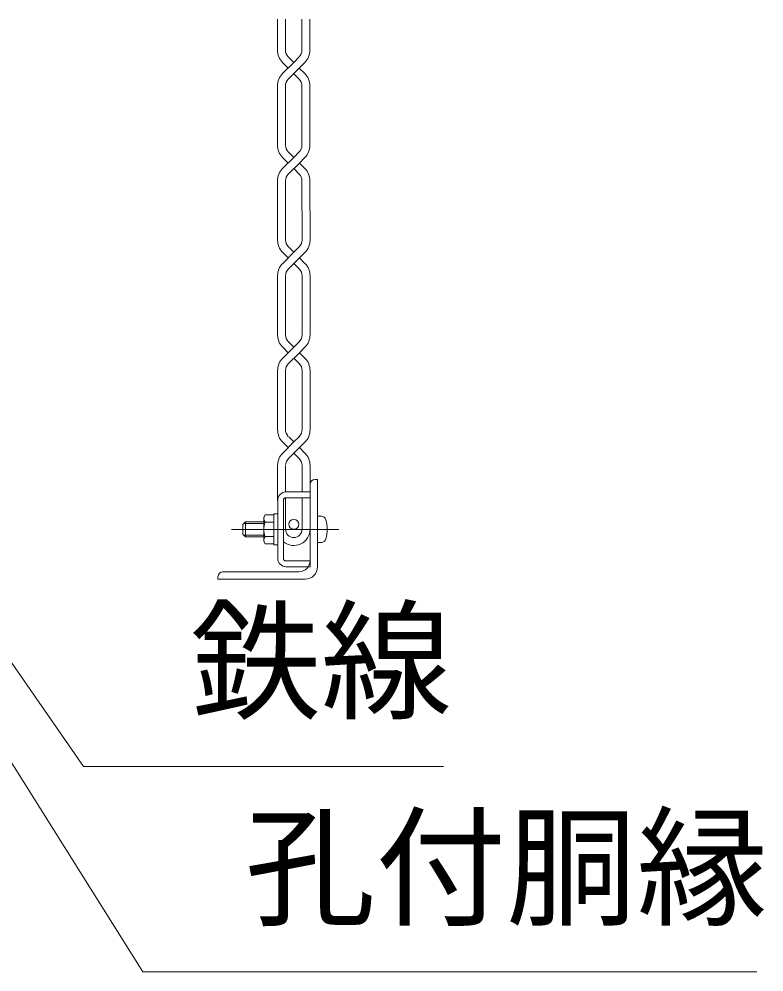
# Model space of a CAD drawing. Units: millimetres at full size; details may follow other scales. Extents: x -16800 to 16800, y -11880 to 11880.
# Drawn here: x -5644 to -4147, y -10152 to -8239 of the extents above; entities that cross this region are included whole.
import ezdxf
from ezdxf.enums import TextEntityAlignment as Align

# ---------------------------------------------------------------- set-up
doc = ezdxf.new("R2010")
doc.units = ezdxf.units.MM
doc.header["$LTSCALE"] = 40
doc.linetypes.add('USER1', pattern=[50.8, 31.75, -6.35, 6.35, -6.35])
for name, color, linetype, lineweight in [('0-0_D-STR1', 1, 'Continuous', 18), ('0-1_D-BMK', 2, 'USER1', 13), ('0-2_D-STR3', 3, 'Continuous', 13), ('0-9_D-STR-TXT', 7, 'Continuous', 13), ('0-A_D-STR2', 7, 'Continuous', 13)]:
    doc.layers.add(name, color=color, linetype=linetype, lineweight=lineweight)
doc.styles.add('ＭＳ ゴシック', font='')
doc.styles.get('ＭＳ ゴシック').set_extended_font_data('MS Gothic')

msp = doc.modelspace()

# ---------------------------------------------------------------- linework, layer by layer
at = {"layer": '0-0_D-STR1'}
for p, q in [((-5059.07, -9325.61), (-5059.07, -9173.11)), ((-5049.07, -9163.11), (-5044.07, -9163.11)), ((-5044.07, -9338.11), (-5044.07, -9163.11)), ((-5234.07, -9348.11), (-5081.57, -9348.11)), ((-5244.07, -9358.11), (-5244.07, -9363.11)), ((-5244.07, -9363.11), (-5069.07, -9363.11))]:
    msp.add_line(p, q, dxfattribs=at)
for centre, radius, start, end in [((-5049.07, -9173.11), 10, 90, 180), ((-5081.57, -9325.61), 22.5, 270, 0), ((-5234.07, -9358.11), 10, 90, 180), ((-5069.07, -9338.11), 25, 270, 0)]:
    msp.add_arc(centre, radius, start, end, dxfattribs=at)
at = {"layer": '0-1_D-BMK'}
msp.add_line((-5001.46, -9263.11), (-5217.17, -9263.11), dxfattribs=at)
at = {"layer": '0-2_D-STR3'}
for p, q in [((-5059.07, -9188.11), (-5107.57, -9188.11)), ((-5059.07, -9199.61), (-5107.57, -9199.61)), ((-5059.07, -9188.11), (-5059.07, -9199.61)), ((-5124.07, -9204.61), (-5124.07, -9321.61)), ((-5112.57, -9204.61), (-5112.57, -9321.61)), ((-5152.07, -9238.61), (-5149.55, -9234.24)), ((-5152.07, -9287.61), (-5152.07, -9238.61)), ((-5132.07, -9234.24), (-5149.55, -9234.24)), ((-5132.07, -9231.86), (-5132.07, -9294.36)), ((-5124.07, -9231.86), (-5132.07, -9231.86)), ((-5132.07, -9291.98), (-5132.07, -9234.24)), ((-5044.07, -9236.86), (-5044.07, -9289.36)), ((-5036.43, -9236.86), (-5044.07, -9236.86)), ((-5189.07, -9248.11), (-5194.07, -9253.11)), ((-5194.07, -9273.11), (-5194.07, -9253.11)), ((-5152.07, -9251.11), (-5192.07, -9251.11)), ((-5189.07, -9278.11), (-5189.07, -9248.11)), ((-5152.07, -9248.11), (-5189.07, -9248.11)), ((-5132.07, -9248.68), (-5149.55, -9248.68)), ((-5189.07, -9278.11), (-5194.07, -9273.11)), ((-5152.07, -9275.11), (-5192.07, -9275.11)), ((-5152.07, -9278.11), (-5189.07, -9278.11)), ((-5152.07, -9287.61), (-5149.55, -9291.98)), ((-5132.07, -9277.54), (-5149.55, -9277.54)), ((-5132.07, -9291.98), (-5149.55, -9291.98)), ((-5124.07, -9294.36), (-5132.07, -9294.36)), ((-5036.43, -9289.36), (-5044.07, -9289.36)), ((-5059.07, -9326.61), (-5107.57, -9326.61)), ((-5059.07, -9326.61), (-5059.07, -9338.11)), ((-5059.07, -9338.11), (-5107.57, -9338.11))]:
    msp.add_line(p, q, dxfattribs=at)
msp.add_circle((-5091.71, -9252.94), 10, dxfattribs=at)
for centre, radius, start, end in [((-5107.57, -9204.61), 16.5, 90, 180), ((-5107.57, -9204.61), 5, 90, 180), ((-5139, -9241.46), 12.78, 145.61585, 214.38415), ((-5036.43, -9246.36), 9.5, 16.07286, 90), ((-5104.01, -9263.11), 47.77, 162.4121, 197.5879), ((-5094.57, -9263.11), 70, 343.92714, 16.07286), ((-5139, -9284.76), 12.78, 145.61586, 214.38415), ((-5036.43, -9279.86), 9.5, 270, 343.92714), ((-5107.57, -9321.61), 16.5, 180, 270), ((-5107.57, -9321.61), 5, 180, 270)]:
    msp.add_arc(centre, radius, start, end, dxfattribs=at)
at = {"layer": '0-9_D-STR-TXT'}
for points in [[(-4790.77, -9738.95), (-5514.26, -9738.95), (-5843.37, -9264.75)], [(-4161.61, -10151.57), (-5394.75, -10151.57), (-5894.31, -9357.09)]]:
    msp.add_lwpolyline(points, dxfattribs=at)
at = {"layer": '0-A_D-STR2'}
for p, q in [((-5124.63, -8301.37), (-5124.63, -8238.77)), ((-5108.59, -8301.35), (-5108.59, -8238.77)), ((-5075.45, -8301.35), (-5075.45, -8238.77)), ((-5059.41, -8301.37), (-5059.41, -8238.77)), ((-5103.02, -8314.79), (-5092.02, -8325.79)), ((-5081.01, -8314.79), (-5092.02, -8325.79)), ((-5092.02, -8325.79), (-5114.38, -8348.15)), ((-5114.38, -8326.12), (-5103.36, -8337.13)), ((-5080.68, -8337.13), (-5103.02, -8359.48)), ((-5069.66, -8326.12), (-5080.68, -8337.13)), ((-5080.68, -8337.13), (-5069.66, -8348.15)), ((-5092.02, -8348.48), (-5081.01, -8359.48)), ((-5124.49, -8491.97), (-5124.63, -8372.9)), ((-5108.45, -8491.95), (-5108.59, -8372.92)), ((-5075.31, -8491.95), (-5075.45, -8372.92)), ((-5059.26, -8491.97), (-5059.41, -8372.9)), ((-5102.88, -8505.39), (-5091.88, -8516.39)), ((-5114.24, -8516.72), (-5103.22, -8527.73)), ((-5080.53, -8527.73), (-5102.88, -8550.08)), ((-5069.51, -8516.72), (-5080.53, -8527.73)), ((-5080.53, -8527.73), (-5069.51, -8538.75)), ((-5091.88, -8539.08), (-5080.87, -8550.08)), ((-5124.32, -8682.37), (-5124.49, -8563.5)), ((-5108.28, -8682.35), (-5108.45, -8563.52)), ((-5075.14, -8682.35), (-5075.31, -8563.52)), ((-5059.09, -8682.37), (-5059.26, -8563.5)), ((-5102.71, -8695.79), (-5091.71, -8706.79)), ((-5080.7, -8695.79), (-5091.71, -8706.79)), ((-5091.71, -8706.79), (-5114.07, -8729.15)), ((-5114.07, -8707.12), (-5103.05, -8718.14)), ((-5080.36, -8718.14), (-5102.71, -8740.49)), ((-5091.71, -8729.48), (-5080.7, -8740.49)), ((-5124.32, -8872.7), (-5124.32, -8753.9)), ((-5108.28, -8873.96), (-5108.28, -8753.92)), ((-5075.14, -8873.96), (-5075.14, -8753.92)), ((-5059.09, -8872.7), (-5059.09, -8753.9)), ((-5103.61, -8885.21), (-5091.71, -8897.12)), ((-5079.8, -8885.21), (-5091.71, -8897.12)), ((-5091.71, -8897.12), (-5114.07, -8919.48)), ((-5114.07, -8897.45), (-5103.05, -8908.46)), ((-5080.36, -8908.46), (-5103.62, -8931.72)), ((-5069.35, -8897.45), (-5080.36, -8908.46)), ((-5080.36, -8908.46), (-5069.35, -8919.48)), ((-5091.71, -8919.81), (-5079.8, -8931.72)), ((-5124.32, -9063.3), (-5124.32, -8944.23)), ((-5108.28, -9062.04), (-5108.28, -8942.97)), ((-5075.14, -9062.04), (-5075.14, -8942.97)), ((-5059.09, -9063.3), (-5059.09, -8944.23)), ((-5101.83, -9077.59), (-5091.71, -9087.72)), ((-5079.8, -9075.81), (-5091.71, -9087.72)), ((-5091.71, -9087.72), (-5114.07, -9110.08)), ((-5114.07, -9088.05), (-5103.05, -9099.06)), ((-5080.36, -9099.06), (-5101.83, -9120.53)), ((-5069.35, -9088.05), (-5080.36, -9099.06)), ((-5080.36, -9099.06), (-5069.35, -9110.08)), ((-5091.71, -9110.41), (-5079.8, -9122.31)), ((-5124.32, -9205.04), (-5124.32, -9134.83)), ((-5108.28, -9188.12), (-5108.28, -9136.09)), ((-5075.14, -9188.11), (-5075.14, -9133.57)), ((-5059.09, -9264.2), (-5059.09, -9134.83)), ((-5108.28, -9262.94), (-5108.28, -9199.66)), ((-5075.14, -9262.94), (-5075.14, -9199.61))]:
    msp.add_line(p, q, dxfattribs=at)
for points in [[(-5080.87, -8505.39), (-5091.88, -8516.39), (-5114.24, -8538.75)], [(-5069.35, -8707.12), (-5080.36, -8718.14), (-5069.35, -8729.15)]]:
    msp.add_lwpolyline(points, dxfattribs=at)
for centre, radius, start, end in [((-5089.63, -8301.37), 35, 180, 225), ((-5089.59, -8301.35), 19, 180, 225), ((-5094.45, -8301.35), 19, 315, 0), ((-5094.41, -8301.37), 35, 315, 0), ((-5089.63, -8372.9), 35, 135, 180), ((-5094.41, -8372.9), 35, 0, 45), ((-5089.59, -8372.92), 19, 135.00055, 180), ((-5094.45, -8372.92), 19, 0, 44.99915), ((-5089.49, -8491.97), 35, 180, 225), ((-5089.45, -8491.95), 19, 180, 225), ((-5094.31, -8491.95), 19, 315, 0), ((-5094.26, -8491.97), 35, 315, 0), ((-5089.49, -8563.5), 35, 135, 180), ((-5089.45, -8563.52), 19, 135.00055, 180), ((-5094.31, -8563.52), 19, 0, 44.99915), ((-5094.26, -8563.5), 35, 0, 45), ((-5089.32, -8682.37), 35, 180, 225), ((-5089.28, -8682.35), 19, 180, 225), ((-5094.14, -8682.35), 19, 315, 0), ((-5094.09, -8682.37), 35, 315, 0), ((-5089.32, -8753.9), 35, 135, 180), ((-5089.28, -8753.92), 19, 135.00055, 180), ((-5094.14, -8753.92), 19, 0, 44.99915), ((-5094.09, -8753.9), 35, 0, 45), ((-5089.32, -8872.7), 35, 180, 225), ((-5089.32, -8872.7), 19, 180, 225), ((-5094.09, -8872.7), 19, 315, 0), ((-5094.09, -8872.7), 35, 315, 0), ((-5089.32, -8944.23), 35, 135, 180), ((-5089.32, -8944.23), 19, 135, 180), ((-5094.09, -8944.23), 19, 0, 45), ((-5094.09, -8944.23), 35, 0, 45), ((-5089.32, -9063.3), 35, 180, 225), ((-5089.32, -9063.3), 19, 176.19604, 225), ((-5094.09, -9063.3), 19, 315, 3.80396), ((-5094.09, -9063.3), 35, 315, 0), ((-5089.32, -9134.83), 35, 135, 180), ((-5089.32, -9134.83), 19, 131.18669, 180), ((-5094.09, -9134.83), 19, 0, 48.80016), ((-5094.09, -9134.83), 35, 0, 45), ((-5091.71, -9262.94), 32.61, 230.23061, 0), ((-5091.71, -9262.94), 16.57, 180, 0)]:
    msp.add_arc(centre, radius, start, end, dxfattribs=at)

# ---------------------------------------------------------------- texts
at = {"layer": '0-9_D-STR-TXT', "style": 'ＭＳ ゴシック'}
for s, p in [('鉄線', (-5299.4, -9681.5)), ('孔付胴縁', (-5190.04, -10095.64))]:
    msp.add_text(s, height=192.4, dxfattribs=at).set_placement(p, align=Align.BOTTOM_LEFT)

doc.saveas('drawing.dxf')
